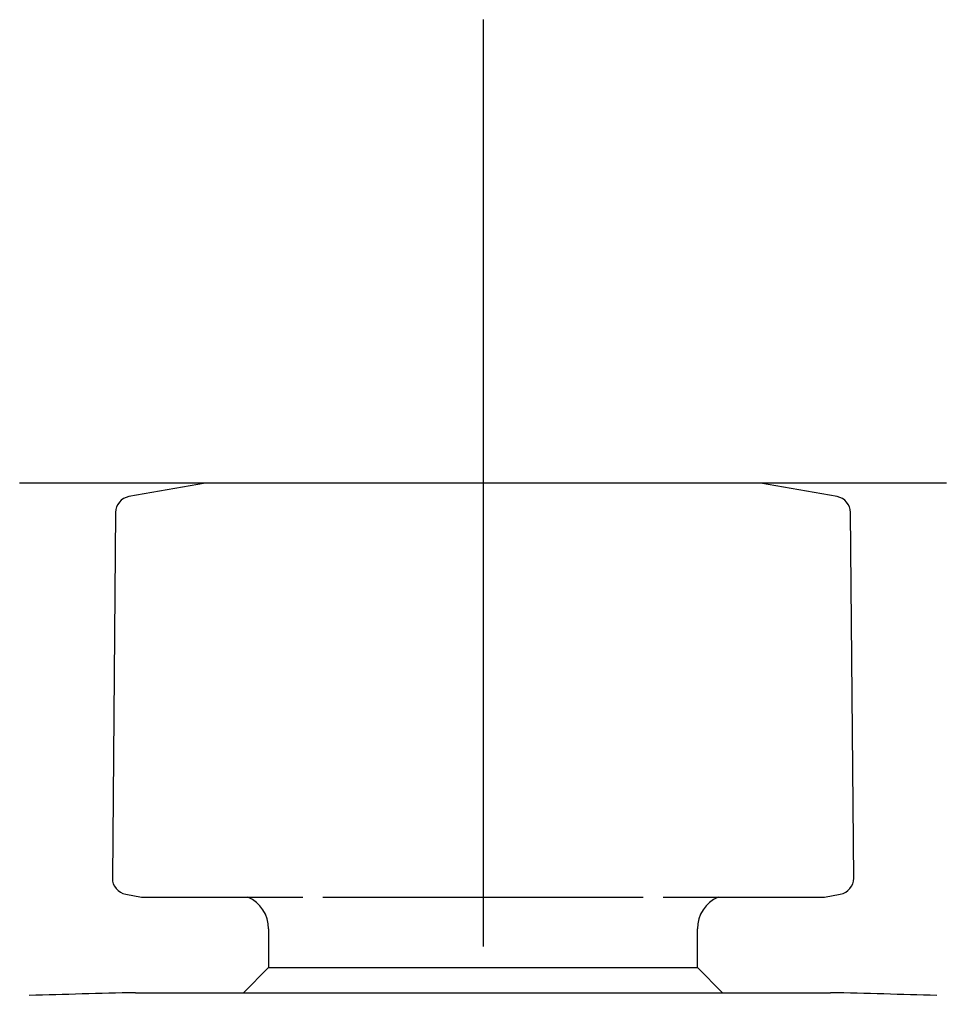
# Model space of a CAD drawing. Header units: millimetres. Extents: x -60 to 7633, y -2614 to 2146.
# Drawn here: x 6837.63 to 6877.63, y -749.04 to -706.93 of the extents above; entities that cross this region are included whole.
import ezdxf
from ezdxf.lldxf.tags import DXFTag

# ---------------------------------------------------------------- set-up
doc = ezdxf.new("R2010")
doc.units = ezdxf.units.MM
doc.layers.get('0').update_dxf_attribs({"color": 250})
tags = doc.linetypes.add('CENTER2', pattern=[28.575, 19.05, -3.175, 3.175, -3.175]).pattern_tags.tags
tags[10:11] = [DXFTag(74, 4), DXFTag(75, 0), DXFTag(340, '0'), DXFTag(46, 0.0), DXFTag(50, 0.0), DXFTag(44, 0.0), DXFTag(45, 0.0)]
tags[8:9] = [DXFTag(74, 4), DXFTag(75, 0), DXFTag(340, '0'), DXFTag(46, 0.0), DXFTag(50, 0.0), DXFTag(44, 0.0), DXFTag(45, 0.0)]
tags[6:7] = [DXFTag(74, 4), DXFTag(75, 0), DXFTag(340, '0'), DXFTag(46, 0.0), DXFTag(50, 0.0), DXFTag(44, 0.0), DXFTag(45, 0.0)]
tags[4:5] = [DXFTag(74, 4), DXFTag(75, 0), DXFTag(340, '0'), DXFTag(46, 0.0), DXFTag(50, 0.0), DXFTag(44, 0.0), DXFTag(45, 0.0)]

msp = doc.modelspace()

# ---------------------------------------------------------------- linework, layer by layer
at = {"linetype": 'CENTER2'}
for p, q in [((6857.635, -706.93), (6857.635, -746.93)), ((6877.635, -726.93), (6837.635, -726.93))]:
    msp.add_line(p, q, dxfattribs=at)
at = {"linetype": 'Continuous'}
for p, q in [((6845.665, -726.933), (6842.356, -727.517)), ((6869.569, -726.93), (6845.7, -726.93)), ((6872.913, -727.517), (6869.604, -726.933)), ((6841.778, -728.2), (6841.64, -743.975)), ((6873.63, -743.975), (6873.492, -728.2)), ((6842.218, -744.671), (6842.905, -744.792)), ((6842.951, -744.795), (6849.858, -744.795)), ((6850.725, -744.795), (6864.544, -744.795)), ((6865.411, -744.795), (6872.321, -744.795)), ((6872.321, -744.795), (6872.33, -744.795)), ((6872.365, -744.792), (6873.051, -744.671)), ((6848.385, -746.168), (6848.385, -747.828)), ((6866.885, -747.828), (6866.885, -746.168)), ((6848.385, -747.828), (6847.293, -748.919)), ((6848.385, -747.828), (6866.885, -747.828)), ((6867.976, -748.919), (6866.885, -747.828)), ((6842.635, -748.919), (6872.635, -748.919))]:
    msp.add_line(p, q, dxfattribs=at)
for centre, radius, start, end in [((6845.7, -727.13), 0.2, 90, 100), ((6869.569, -727.13), 0.2, 80, 90), ((6842.478, -728.206), 0.7, 100, 179.5), ((6872.792, -728.206), 0.7, 0.5, 80), ((6842.34, -743.981), 0.7, 179.5, 260), ((6872.93, -743.981), 0.7, 280, 0.5), ((6842.939, -744.595), 0.2, 260, 270), ((6846.885, -746.168), 1.5, 0, 66.2852), ((6868.385, -746.168), 1.5, 113.7148, 180), ((6872.33, -744.595), 0.2, 270, 280), ((6857.635, -1405.251), 656.503, 91.309226, 91.709699), ((6857.635, -1405.251), 656.503, 88.290301, 88.690774)]:
    msp.add_arc(centre, radius, start, end, dxfattribs=at)

doc.saveas('drawing.dxf')
